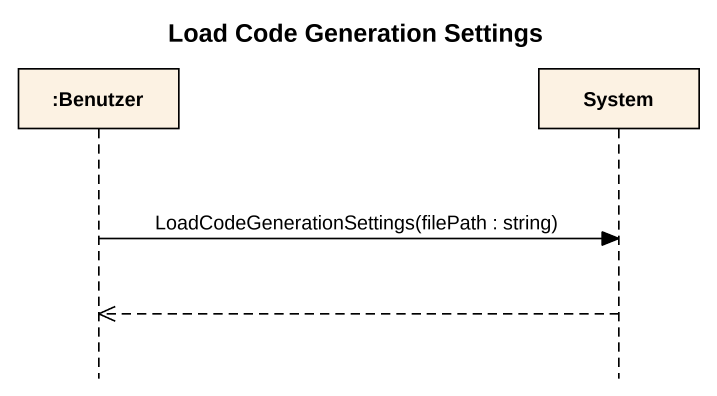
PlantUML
@startuml
title Load Code Generation Settings
hide footbox
participant ":Benutzer" as Benutzer
participant System

Benutzer -> System : LoadCodeGenerationSettings(filePath : string)
System -->> Benutzer
@enduml
